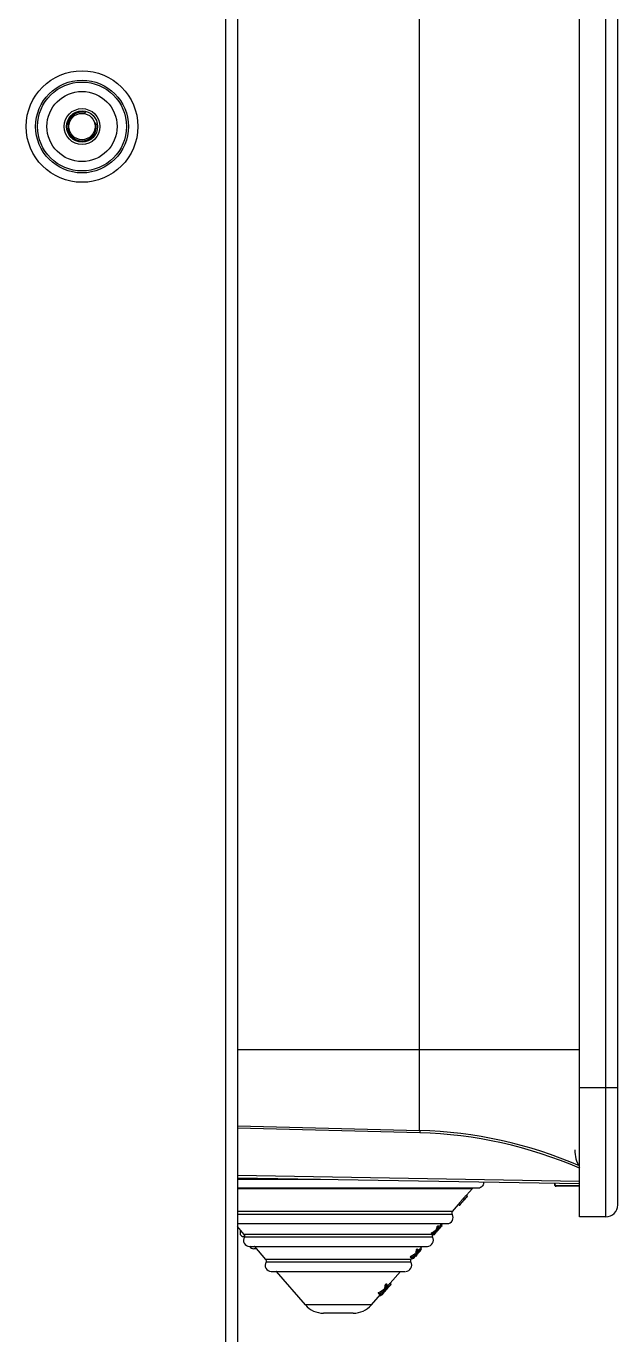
# Model space of a CAD drawing. Header units: millimetres. Extents: x 10297564 to 11610295, y -9287743 to -8409454.
# Drawn here: x 10501342 to 10503823, y -9098460 to -9092970 of the extents above; entities that cross this region are included whole.
import ezdxf

# ---------------------------------------------------------------- set-up
doc = ezdxf.new("R2010")
doc.units = ezdxf.units.MM
doc.header["$LTSCALE"] = 100
doc.layers.add('-0', color=7, linetype='Continuous')

# ---------------------------------------------------------------- blocks, each defined once
blk = doc.blocks.new('인버터 외형도')
at = {"layer": '-0', "linetype": 'Continuous'}
for p, q in [((99778.2, 45765.4), (99778.2, 36435.1)), ((99815.8, 45765.4), (99815.8, 36435.1)), ((100891.8, 37669.1), (100891.8, 45419.3)), ((100974.6, 37669.1), (100974.6, 45419.3)), ((101012.2, 37706.7), (101012.2, 45381.7)), ((100388.8, 37941.1), (100388.8, 45222.6)), ((99815.8, 38195.8), (100891.8, 38195.8)), ((101012.2, 38075.4), (100891.8, 38075.4)), ((99815.8, 37956.1), (100388.8, 37941.1)), ((100389.6, 37933.5), (99815.8, 37948.6)), ((99815.8, 37800), (100891.8, 37781.2)), ((99815.8, 37792.5), (100891.8, 37773.7)), ((99815.8, 37787.9), (100077.1, 37787.9)), ((100813.3, 37775.1), (100813.3, 37770.2)), ((100814.6, 37770.2), (100813.3, 37770.2)), ((100814.6, 37770.2), (100814.6, 37775)), ((100891.8, 37767.2), (100817.6, 37767.2)), ((100891.8, 37765.7), (100817.8, 37765.7)), ((100571.1, 37759), (99815.8, 37759)), ((99815.8, 37758.7), (100554.9, 37758.7)), ((100530.4, 37724.2), (100527.1, 37727.2)), ((100535.3, 37729.3), (100535.6, 37729.6)), ((100539.1, 37734.2), (100535.7, 37737.2)), ((100539.4, 37734.2), (100536, 37737.2)), ((100536.1, 37737.1), (100554.9, 37758.7)), ((100491.8, 37686), (99815.8, 37686)), ((100491.8, 37686), (100511.1, 37708.2)), ((100510.7, 37708.3), (100514, 37705.3)), ((100491.2, 37677), (99815.8, 37677)), ((99815.8, 37648.1), (100473.8, 37648.1)), ((99815.8, 37647.9), (100458.8, 37647.9)), ((100444.3, 37639.3), (100446.4, 37641.5)), ((100444.3, 37639.3), (100448, 37636)), ((100445.5, 37626.6), (100458.6, 37641.5)), ((100450, 37638.2), (100446.4, 37641.5)), ((100449.8, 37638.4), (100450.8, 37639.6)), ((100450.8, 37639.6), (100455.2, 37644.6)), ((100459.4, 37641.5), (100454.9, 37636.4)), ((100458.6, 37641.5), (100455.2, 37644.6)), ((100455.9, 37644.5), (100458.8, 37647.9)), ((100459.3, 37641.9), (100455.9, 37645)), ((100455.9, 37644.6), (100459.4, 37641.5)), ((100458.6, 37641.5), (100459.4, 37641.5)), ((100974.6, 37669.1), (100891.8, 37669.1)), ((99836.8, 37614.2), (99815.8, 37638.5)), ((99838.4, 37607.4), (99835.1, 37607.4)), ((100424.8, 37614.2), (99836.8, 37614.2)), ((100429, 37605.3), (99837.5, 37605.3)), ((100424.8, 37616.4), (100425.9, 37617.9)), ((100424.8, 37616.4), (100428.5, 37613.1)), ((100425.9, 37617.9), (100426.5, 37618.6)), ((100430.2, 37615.3), (100426.5, 37618.6)), ((100428.3, 37612.7), (100430.1, 37611.1)), ((100428.5, 37613.1), (100430.2, 37615.3)), ((100429.3, 37613.6), (100428.5, 37613.1)), ((100444.5, 37625), (100429.9, 37614.1)), ((100430.1, 37611.1), (100432.9, 37614.4)), ((100430.2, 37615.3), (100444.1, 37625.5)), ((100431.6, 37615.4), (100434.3, 37613.1)), ((100431.6, 37615.4), (100434.3, 37613.1)), ((100433.8, 37617), (100435.8, 37615.2)), ((100440.8, 37621.1), (100440.1, 37621.7)), ((100440.5, 37628.6), (100444.1, 37625.5)), ((100441.6, 37621.7), (100440.8, 37621.1)), ((100440.9, 37622.3), (100441.6, 37621.7)), ((100444.1, 37625.5), (100448, 37636)), ((100445.4, 37626.1), (100444.5, 37625)), ((100449.7, 37637.3), (100445.4, 37626.1)), ((100448, 37636), (100450, 37638.2)), ((100452.1, 37633.1), (100451.3, 37632.2)), ((100454.9, 37636.4), (100454.4, 37636.4)), ((99853.3, 37576.4), (100413.1, 37576.4)), ((99876.4, 37568.5), (99867.2, 37568.5)), ((99869.9, 37576.1), (100396.6, 37576.1)), ((99905, 37535.5), (99869.9, 37576.1)), ((100378.6, 37566.4), (100380.7, 37568.6)), ((100378.6, 37566.4), (100382.4, 37562.9)), ((100379.3, 37549.6), (100387.6, 37559.1)), ((100380.2, 37552.4), (100382.4, 37562.9)), ((100384.5, 37565.2), (100380.7, 37568.6)), ((100381.7, 37553.1), (100395, 37567.6)), ((100384.5, 37565.2), (100381.8, 37553.1)), ((100382.4, 37562.9), (100384.5, 37565.2)), ((100392, 37563.8), (100387.8, 37559)), ((100395, 37567.6), (100391.6, 37570.6)), ((100391.8, 37570.6), (100396.6, 37576.1)), ((100393.6, 37569.9), (100392, 37571.3)), ((100361.4, 37535.5), (99905, 37535.5)), ((100360.7, 37526.6), (99905.7, 37526.6)), ((100359.3, 37543.5), (100360.4, 37544.9)), ((100359.3, 37543.5), (100363.1, 37540)), ((100360.4, 37544.9), (100361, 37545.7)), ((100364.8, 37542.2), (100361, 37545.7)), ((100361.4, 37535.5), (100366.4, 37541.3)), ((100362.7, 37537), (100364.4, 37535.6)), ((100363.1, 37540), (100364.8, 37542.2)), ((100380.8, 37551.9), (100364.3, 37540.8)), ((100364.4, 37535.6), (100368.1, 37539.9)), ((100364.8, 37542.2), (100380.2, 37552.4)), ((100366.2, 37541.6), (100369.6, 37538.5)), ((100366.8, 37542), (100367.8, 37543.1)), ((100366.8, 37542), (100370.1, 37539)), ((100370.1, 37539), (100375.1, 37544.7)), ((100370.2, 37539), (100370.1, 37539)), ((100372.5, 37546.3), (100374.3, 37544.7)), ((100374.3, 37544.7), (100378.5, 37549.6)), ((100375.1, 37544.7), (100374.8, 37544.7)), ((100375.7, 37544.7), (100375.5, 37544.7)), ((100380, 37549.6), (100375.7, 37544.7)), ((100376.6, 37555.7), (100380.2, 37552.4)), ((100378.5, 37549.6), (100378, 37550)), ((100378.5, 37549.6), (100380.3, 37551.6)), ((100378.9, 37549.6), (100379.3, 37549.6)), ((100379.9, 37549.6), (100380, 37549.6)), ((100381.8, 37553.1), (100380.8, 37551.9)), ((99922.7, 37497.6), (100343.7, 37497.6)), ((99938.1, 37497.4), (100328.3, 37497.4)), ((100029.5, 37391.9), (99938.1, 37497.4)), ((100296.4, 37460.5), (100328.3, 37497.4)), ((100282.4, 37439.6), (100262.1, 37425.2)), ((100263.7, 37427.3), (100281.7, 37439.9)), ((100276.1, 37431.3), (100273.7, 37433.4)), ((100275.6, 37434.8), (100277.8, 37432.9)), ((100277.4, 37436.1), (100279.3, 37434.4)), ((100281.7, 37439.9), (100278.1, 37443.2)), ((100278.5, 37436.8), (100280.1, 37435.4)), ((100278.6, 37436.9), (100280.2, 37435.5)), ((100280.1, 37435.4), (100286, 37442.3)), ((100281.2, 37456.3), (100282.9, 37458.2)), ((100281.2, 37456.3), (100285, 37452.9)), ((100281.7, 37439.9), (100285, 37452.9)), ((100283.2, 37440.5), (100282.4, 37439.6)), ((100286.6, 37454.8), (100282.9, 37458.2)), ((100286.6, 37454.8), (100283.2, 37440.5)), ((100286, 37442.3), (100284, 37444.1)), ((100284.4, 37445.4), (100286.9, 37443.1)), ((100285, 37452.9), (100286.6, 37454.8)), ((100286.4, 37449.4), (100286.8, 37449.8)), ((100290, 37447), (100286.6, 37450)), ((100287.2, 37451.3), (100290.7, 37448.2)), ((100290.7, 37448.2), (100290, 37447)), ((100290.3, 37454.8), (100290.7, 37455.2)), ((100294.9, 37459.8), (100298.3, 37456.7)), ((100299.5, 37457.8), (100296.2, 37460.8)), ((100237, 37391.9), (100265.8, 37425.2)), ((100258.3, 37428.7), (100259.3, 37430.1)), ((100258.3, 37428.7), (100262.1, 37425.2)), ((100259.3, 37430.1), (100259.8, 37430.7)), ((100259.8, 37430.7), (100263.7, 37427.3)), ((100262.1, 37425.2), (100263.7, 37427.3)), ((100264.1, 37420.4), (100262.7, 37421.7)), ((100263, 37422), (100264.8, 37420.4)), ((100264.8, 37420.4), (100267.6, 37423.7)), ((100265.5, 37425.4), (100268.9, 37422.4)), ((100267.1, 37427.7), (100270.5, 37424.7)), ((100277.8, 37432.9), (100276.1, 37431.3)), ((100237, 37391.9), (100029.5, 37391.9)), ((100180.1, 37366), (100086.3, 37366))]:
    blk.add_line(p, q, dxfattribs=at)
blk.add_lwpolyline([(100817.6, 37767.2), (100817.6, 37766.4), (100817.7, 37765.9), (100817.8, 37765.7)], dxfattribs=at)
for radius in [175.6, 146, 139.9, 110.3, 56.4, 48.9, 41.4]:
    blk.add_circle((99326.7, 41100.3), radius, dxfattribs=at)
for centre, radius, start, end in [((99326.7, 41100.3), 45.1, 75, 15), ((100353.3, 36587.1), 1354.4, 66.5987, 88.5), ((100982.1, 37879.8), 105.3, 180, 210.7958), ((100817.8, 37770), 4.34, 262.1521, 269.9633), ((101097.6, 37224.3), 761.2, 139.0085, 139.3036), ((101013.4, 37297.7), 649.5, 138.6727, 139.0211), ((100838.8, 37451.4), 416.9, 138.1839, 138.6831), ((101263.1, 37082), 974.8, 138.7936, 139.0606), ((100434.5, 37796.7), 120.4, 320.6015, 321.5954), ((100760.7, 37521.1), 312.2, 137.9641, 138.1646), ((100736.5, 37542.9), 279.7, 137.7591, 137.9642), ((100712.5, 37564.8), 247.2, 137.5293, 137.7596), ((100938.5, 37366.3), 543.3, 138.3793, 138.8016), ((100668.2, 37605.4), 187.1, 136.7718, 137.5565), ((99582.6, 38541.1), 1251.8, 319.2262, 319.4263), ((100758.6, 37526.3), 302.6, 137.6766, 138.4003), ((100653.9, 37621.6), 161, 136.9724, 137.6677), ((100272.3, 37952.8), 345.2, 319.6598, 320.0941), ((100408.9, 37835.5), 165.1, 320.109, 320.7347), ((100410, 37837.5), 165.6, 320.1226, 320.5978), ((100560.5, 37753.8), 7.52, 136.0555, 139.0856), ((100497.5, 37681.1), 7.52, 139.0856, 212.4841), ((100614.1, 37632.2), 128.7, 141.0061, 142.0453), ((100664, 37591.9), 192.7, 140.5964, 141.0432), ((100697.9, 37564.1), 236.6, 140.2841, 140.6009), ((100766.7, 37506.9), 326.1, 139.6814, 140.2638), ((100422.6, 37796), 128.9, 316.6329, 317.5825), ((100793.7, 37481.2), 358.7, 139.5117, 140.3609), ((100389.4, 37826.5), 174, 317.5453, 317.7412), ((100930.3, 37368), 540.7, 139.2877, 139.6878), ((101123.7, 37200.3), 792, 139.2512, 139.5571), ((101434.3, 36933.1), 1201.8, 139.0471, 139.2662), ((100401, 37824.1), 163.7, 320.5266, 320.6467), ((100974.6, 37706.7), 37.6, 270, 0), ((100464.5, 37642.9), 7.52, 135.9773, 139.0856), ((100475.3, 37666.9), 18.8, 270.1533, 32.4841), ((99834.9, 37618.7), 11.3, 137.8059, 270.6496), ((99853.3, 37595.2), 18.8, 147.5159, 269.9977), ((99835.1, 37599.9), 7.52, 66.4787, 90.6496), ((99831.1, 37609.3), 7.52, 327.5159, 40.9144), ((100413.1, 37595.2), 18.8, 270.0023, 32.4841), ((100435.3, 37609.3), 7.52, 157.5825, 212.4841), ((100389.3, 37658.7), 64.1, 316.1771, 316.7893), ((100543.2, 37528.7), 137.9, 140.2795, 141.1273), ((100607.6, 37475.4), 221.5, 140.022, 140.3173), ((100663.6, 37428.4), 294.6, 139.7459, 140.0218), ((100249.7, 37787), 253.7, 317.8739, 318.0192), ((100768.9, 37339.2), 432.6, 139.3277, 139.736), ((100218.5, 37817.5), 297.1, 318.9967, 319.7098), ((100237.9, 37803.3), 273.4, 319.6469, 320.4029), ((99886.3, 38117.6), 744.9, 319.4287, 319.6252), ((100052.9, 37975.9), 526.2, 319.6269, 319.8078), ((99867.2, 37583.6), 15, 208.3296, 270), ((99864.2, 37571.2), 7.52, 40.9144, 44.0227), ((99594.8, 38235), 1042.2, 319.1242, 319.4026), ((100917.6, 37061.2), 732.1, 136.6072, 136.8015), ((99919.5, 37956.9), 614.6, 319.3939, 319.7998), ((100130.5, 37778.7), 338.5, 319.7932, 320.3104), ((100242.2, 37685.9), 193.3, 320.3153, 320.8413), ((100462.5, 37517.5), 86.6, 142.7564, 143.1224), ((100402.3, 37571.2), 7.52, 135.9773, 139.0856), ((99921.5, 37516.5), 18.8, 147.5159, 269.8467), ((99899.3, 37530.6), 7.52, 327.5159, 40.9144), ((100344.9, 37516.5), 18.8, 270.1533, 32.4841), ((100367.1, 37530.6), 7.52, 139.0856, 212.4841), ((100318.1, 37629.8), 94.4, 297.0221, 302.7603), ((100318.4, 37629.3), 93.8, 302.7701, 303.5469), ((100318.1, 37629.7), 94.3, 303.5528, 308.2871), ((99428.1, 38378.8), 1262.3, 318.9437, 319.1428), ((99932.4, 37492.5), 7.52, 40.9144, 44.0227), ((100334, 37492.5), 7.52, 135.9773, 139.0856), ((100237.5, 37468.9), 54.3, 320.4475, 321.0626), ((100145, 37548.5), 176.6, 320.1636, 320.5729), ((100040.1, 37661.8), 325.2, 318.7419, 318.9982), ((100129.1, 37580.9), 209.8, 317.9757, 318.5622), ((99860.9, 37817.8), 562.8, 318.9818, 319.1136), ((100301.5, 37431), 19.2, 143.8584, 144.642), ((100180, 37539.2), 143.8, 318.0338, 318.6465), ((100756.2, 37037.1), 625.7, 138.3233, 138.5468), ((100020, 37679.9), 356.8, 318.6604, 319.2698), ((100665.2, 37118.1), 503.9, 138.1681, 138.3194), ((100623.3, 37155.5), 447.7, 138.0508, 138.1672), ((99962.5, 37729.9), 433.1, 319.2208, 319.3594), ((100468, 37295.7), 238.5, 137.2204, 138.0114), ((100990.3, 36835.8), 929.8, 138.6521, 138.8026), ((100757.5, 37040.7), 619.7, 138.3983, 138.6581), ((99979.4, 37717.5), 412.4, 319.5874, 320.2239), ((100534, 37239.4), 320.6, 137.8416, 138.43), ((100137.3, 37585.9), 206.9, 320.2402, 320.7459), ((100418.7, 37304.3), 190.9, 140.1706, 140.9206), ((100218, 37473.4), 72.2, 316.7626, 317.0776), ((100557.1, 37189.2), 370.9, 139.8233, 140.2055), ((100044.9, 37629.7), 305.4, 318.288, 318.696), ((100749.1, 37027.1), 622.1, 139.4928, 139.8253), ((100195.9, 37500.3), 106.3, 317.9923, 318.6237), ((100122.5, 37565.1), 204.2, 318.6067, 319.4044), ((100086.3, 37441.2), 75.2, 220.9144, 270), ((100180.1, 37441.2), 75.2, 270, 319.0856)]:
    blk.add_arc(centre, radius, start, end, dxfattribs=at)
for centre, major_axis, ratio, start_param, end_param in [((98588.1, 39556.9), (-1844.9, 1938.5), 0.113769, 3.182666, 3.215897), ((98983.1, 38972.9), (1472.9, -1328.2), 0.013586, -0.01133, -0.003859), ((85525.3, 58871.9), (-14907.6, 21249.1), 0.06276, -3.146273, -3.135701), ((99013.5, 38927.9), (-1357.4, 1381.3), 0.106114, 3.192433, 3.236332), ((98930.1, 39051.2), (-1337.9, 1622.9), 0.119192, 3.210459, 3.253572)]:
    blk.add_ellipse(centre, major_axis=major_axis, ratio=ratio, start_param=start_param, end_param=end_param, dxfattribs=at)
for points, knots in [([(100388.8, 37941.1), (100388.9, 37941.1), (100390.1, 37938.8), (100389.6, 37936.9), (100389.4, 37935.1)], [0, 0, 0, 0, 0.085138, 1, 1, 1, 1]), ([(100589.4, 37772.5), (100588.3, 37768.7), (100583.5, 37761.7), (100575.4, 37759), (100571.4, 37759)], [0, 0, 0, 0, 0.500112, 1, 1, 1, 1]), ([(100815.6, 37766.3), (100815.8, 37766.1), (100816.4, 37765.9), (100816.9, 37765.8), (100817.2, 37765.7)], [0, 0, 0, 0, 0.500804, 1, 1, 1, 1]), ([(100816.1, 37767.6), (100816.2, 37767.6), (100816.6, 37767.7), (100816.8, 37767.9), (100817, 37768)], [0, 0, 0, 0, 0.437249, 1, 1, 1, 1]), ([(100530.4, 37724.2), (100530.3, 37724.2), (100529.9, 37723.7), (100529.5, 37723.4), (100529.2, 37723.1)], [0, 0, 0, 0, 0.288766, 1, 1, 1, 1]), ([(100534.5, 37736.2), (100534.8, 37736.5), (100535.1, 37736.7), (100535.6, 37737.3), (100535.7, 37737.2)], [0, 0, 0, 0, 0.741426, 1, 1, 1, 1]), ([(100534.9, 37729.6), (100535, 37729.6), (100535.1, 37729.7), (100535.1, 37729.7), (100535.2, 37729.7)], [0, 0, 0, 0, 0.682258, 1, 1, 1, 1]), ([(100539.1, 37734.2), (100538.8, 37734.4), (100537.7, 37732.6), (100536.9, 37732.2), (100536.2, 37731.5)], [0, 0, 0, 0, 0.259131, 1, 1, 1, 1]), ([(100536.8, 37731), (100537, 37731.3), (100537.3, 37731.7), (100537.7, 37732.2), (100537.9, 37732.4)], [0, 0, 0, 0, 0.533863, 1, 1, 1, 1]), ([(100537.9, 37732.4), (100538, 37732.6), (100538.3, 37732.9), (100538.6, 37733.3), (100538.7, 37733.5)], [0, 0, 0, 0, 0.558824, 1, 1, 1, 1]), ([(100538.7, 37733.5), (100538.8, 37733.6), (100538.9, 37733.8), (100539.1, 37734.1), (100539.1, 37734.2)], [0, 0, 0, 0, 0.733887, 1, 1, 1, 1]), ([(100510.7, 37708.3), (100510.4, 37708.5), (100511.8, 37709.8), (100512.1, 37710.6), (100512.7, 37711.3)], [0, 0, 0, 0, 0.247979, 1, 1, 1, 1]), ([(100514.6, 37706.3), (100514.4, 37706.1), (100514.3, 37705.8), (100513.9, 37705.4), (100514, 37705.3)], [0, 0, 0, 0, 0.738693, 1, 1, 1, 1]), ([(100514, 37705.3), (100514, 37705.3), (100514.1, 37705.3), (100514.1, 37705.3), (100514.2, 37705.4)], [0, 0, 0, 0, 0.319912, 1, 1, 1, 1]), ([(100514.2, 37705.4), (100514.3, 37705.4), (100515, 37706.1), (100515.7, 37706.8), (100516.3, 37707.4)], [0, 0, 0, 0, 0.131989, 1, 1, 1, 1]), ([(100517.5, 37710), (100517.2, 37709.6), (100516.2, 37708.4), (100515.2, 37707.1), (100514.6, 37706.3)], [0, 0, 0, 0, 0.330915, 1, 1, 1, 1]), ([(100517.9, 37709.7), (100517.9, 37709.7), (100517.9, 37709.9), (100517.9, 37709.9), (100518, 37709.9)], [0, 0, 0, 0, 0.207206, 1, 1, 1, 1]), ([(100524.1, 37716.7), (100523.6, 37716.1), (100522, 37714.2), (100520.3, 37712.2), (100519.1, 37710.9)], [0, 0, 0, 0, 0.288501, 1, 1, 1, 1]), ([(100525.6, 37718.9), (100525.8, 37719.1), (100526, 37719.3), (100526.2, 37719.5), (100526.3, 37719.6)], [0, 0, 0, 0, 0.545689, 1, 1, 1, 1]), ([(100526.3, 37719.6), (100526.4, 37719.7), (100526.5, 37719.8), (100526.6, 37720), (100526.7, 37720)], [0, 0, 0, 0, 0.573083, 1, 1, 1, 1]), ([(100526.7, 37720), (100526.7, 37720.1), (100526.8, 37720.1), (100526.9, 37720.2), (100526.9, 37720.2)], [0, 0, 0, 0, 0.673042, 1, 1, 1, 1]), ([(100459.3, 37641.9), (100459.3, 37641.9), (100459.3, 37641.8), (100459.2, 37641.8), (100459.2, 37641.7)], [0, 0, 0, 0, 0.241936, 1, 1, 1, 1]), ([(100435.8, 37615.2), (100435.4, 37614.7), (100435.2, 37614.1), (100434.1, 37613.2), (100434.3, 37613.1)], [0, 0, 0, 0, 0.747186, 1, 1, 1, 1]), ([(100434.3, 37613.1), (100434.3, 37613), (100434.4, 37613.1), (100434.5, 37613.2), (100434.5, 37613.2)], [0, 0, 0, 0, 0.274296, 1, 1, 1, 1]), ([(100434.5, 37613.2), (100434.6, 37613.3), (100434.7, 37613.4), (100434.9, 37613.5), (100435, 37613.6)], [0, 0, 0, 0, 0.436465, 1, 1, 1, 1]), ([(100435, 37613.6), (100435, 37613.7), (100435.3, 37613.9), (100435.5, 37614.1), (100435.6, 37614.2)], [0, 0, 0, 0, 0.454886, 1, 1, 1, 1]), ([(100370.2, 37538.9), (100370.1, 37538.9), (100369.9, 37538.7), (100369.7, 37538.6), (100369.6, 37538.5)], [0, 0, 0, 0, 0.62452, 1, 1, 1, 1]), ([(100369.6, 37538.5), (100369.6, 37538.5), (100369.6, 37538.5), (100369.6, 37538.5), (100369.6, 37538.5)], [0, 0, 0, 0, 0.633428, 1, 1, 1, 1]), ([(100280.1, 37435.4), (100280.1, 37435.4), (100280.1, 37435.4), (100280.2, 37435.5), (100280.2, 37435.5)], [0, 0, 0, 0, 0.79938, 1, 1, 1, 1]), ([(100283.7, 37439.1), (100283.9, 37439.3), (100284.4, 37439.7), (100284.8, 37440.2), (100285, 37440.4)], [0, 0, 0, 0, 0.470588, 1, 1, 1, 1]), ([(100285.6, 37441.7), (100285.6, 37441.8), (100285.8, 37441.9), (100285.8, 37442), (100285.9, 37442.1)], [0, 0, 0, 0, 0.253693, 1, 1, 1, 1]), ([(100286.9, 37443.1), (100286.7, 37442.8), (100286.3, 37442.4), (100285.9, 37442), (100285.8, 37441.8)], [0, 0, 0, 0, 0.629811, 1, 1, 1, 1]), ([(100286.6, 37450), (100286.7, 37450.1), (100286.8, 37450.4), (100287, 37450.7), (100287, 37450.9)], [0, 0, 0, 0, 0.497422, 1, 1, 1, 1]), ([(100287, 37450.9), (100287.1, 37450.9), (100287.1, 37451.1), (100287.2, 37451.3), (100287.2, 37451.3)], [0, 0, 0, 0, 0.495998, 1, 1, 1, 1]), ([(100294.4, 37451.9), (100294.8, 37452), (100292.1, 37449.5), (100292, 37448.8), (100291.1, 37447.9)], [0, 0, 0, 0, 0.253277, 1, 1, 1, 1]), ([(100294.9, 37459.8), (100295.2, 37460.1), (100295.6, 37460.2), (100296.1, 37460.9), (100296.2, 37460.8)], [0, 0, 0, 0, 0.734471, 1, 1, 1, 1]), ([(100297.5, 37455), (100297.8, 37455.3), (100298.4, 37456.2), (100299.2, 37457), (100299.5, 37457.6)], [0, 0, 0, 0, 0.369019, 1, 1, 1, 1]), ([(100299.5, 37457.8), (100299.4, 37457.9), (100298.9, 37457.2), (100298.6, 37457), (100298.3, 37456.7)], [0, 0, 0, 0, 0.261208, 1, 1, 1, 1]), ([(100299.5, 37457.6), (100299.5, 37457.7), (100299.5, 37457.7), (100299.6, 37457.8), (100299.5, 37457.8)], [0, 0, 0, 0, 0.695444, 1, 1, 1, 1]), ([(100265.5, 37425.4), (100265.5, 37425.4), (100265.7, 37425.7), (100265.7, 37425.9), (100265.8, 37426)], [0, 0, 0, 0, 0.237949, 1, 1, 1, 1]), ([(100265.8, 37426), (100265.9, 37426.1), (100266.1, 37426.4), (100266.3, 37426.6), (100266.4, 37426.7)], [0, 0, 0, 0, 0.456103, 1, 1, 1, 1]), ([(100266.4, 37426.7), (100266.5, 37426.9), (100266.7, 37427.2), (100267, 37427.6), (100267.1, 37427.7)], [0, 0, 0, 0, 0.481221, 1, 1, 1, 1]), ([(100270.5, 37424.7), (100270.1, 37424.1), (100269.9, 37423.7), (100268.7, 37422.4), (100268.9, 37422.4)], [0, 0, 0, 0, 0.763243, 1, 1, 1, 1])]:
    blk.add_open_spline(points, degree=3, knots=knots, dxfattribs=at)
for points in [[(100891.8, 37822.1), (100734.6, 37890.6), (100561, 37929.1), (100389.6, 37933.5)], [(100590.2, 37779), (100590.3, 37776.8), (100590, 37774.6), (100589.4, 37772.5)], [(100813.3, 37770.2), (100813.3, 37769.4), (100813.5, 37768.6), (100813.9, 37767.9)], [(100813.9, 37767.9), (100814.3, 37767.3), (100814.9, 37766.7), (100815.6, 37766.3)], [(100814.6, 37770.2), (100814.6, 37769.2), (100815.1, 37767.6), (100816.1, 37767.6)], [(100531.9, 37733.5), (100532.7, 37734.4), (100533.6, 37735.4), (100534.5, 37736.2)], [(100526, 37718.9), (100525.4, 37718.1), (100524.7, 37717.4), (100524.1, 37716.7)], [(100436, 37614.7), (100436.7, 37615.4), (100437.3, 37616.1), (100437.9, 37616.8)], [(100448.5, 37629), (100449.2, 37629.8), (100449.9, 37630.7), (100450.5, 37631.5)], [(100385.6, 37564.2), (100387.6, 37566.3), (100389.6, 37568.5), (100391.6, 37570.6)], [(100259.8, 37430.7), (100266.3, 37434.3), (100272.4, 37438.5), (100278.1, 37443.2)], [(100279.3, 37434.4), (100278.7, 37433.6), (100278.1, 37432.9), (100277.5, 37432.2)], [(100292.9, 37457.7), (100293.6, 37458.4), (100294.3, 37459.1), (100294.9, 37459.8)], [(100298.3, 37456.7), (100297.6, 37456), (100297, 37455.3), (100296.3, 37454.6)], [(100267.1, 37427.7), (100267.8, 37428.6), (100268.5, 37429.4), (100269.1, 37430.2)], [(100270.9, 37424.3), (100271.6, 37425), (100272.2, 37425.8), (100272.9, 37426.5)]]:
    blk.add_open_spline(points, degree=3, dxfattribs=at)

msp = doc.modelspace()

# ---------------------------------------------------------------- block references
at = {"xscale": 1.333333333333333, "yscale": 1.333333333333333, "zscale": 1.333333333333333}
msp.add_blockref('인버터 외형도', (10369140.6, -9148191), dxfattribs=at)

doc.saveas('drawing.dxf')
